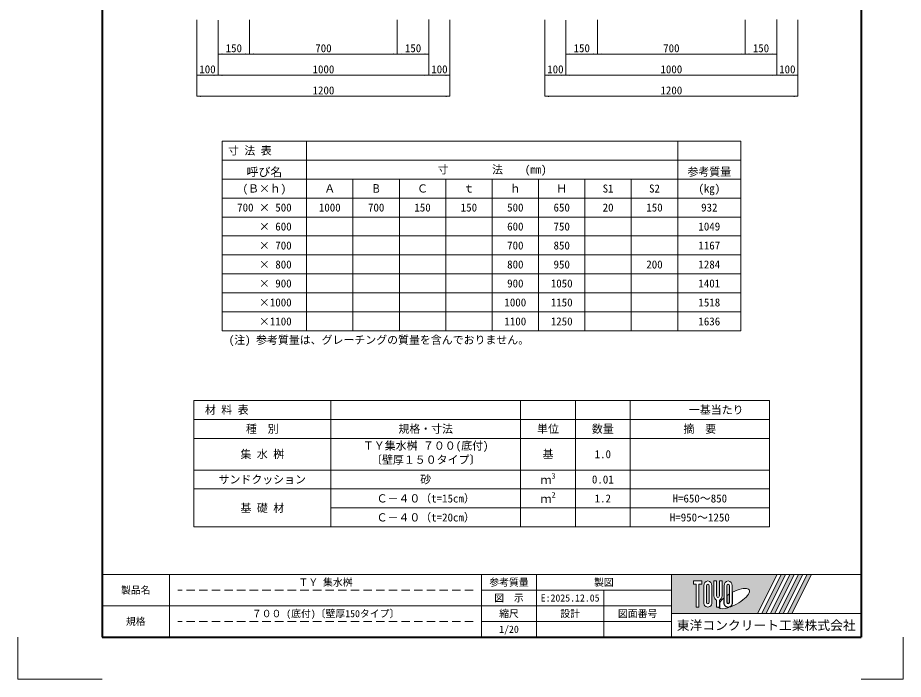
# Model space of a CAD drawing. Units: millimetres at full size. Extents: x 77366 to 106166, y -28085 to 6898.
# Drawn here: x 77366 to 81566, y -21145 to -18008 of the extents above; entities that cross this region are included whole.
import ezdxf
from ezdxf.enums import TextEntityAlignment as Align

# ---------------------------------------------------------------- set-up
doc = ezdxf.new("R2010")
doc.units = ezdxf.units.MM
doc.header["$LTSCALE"] = 50
doc.linetypes.add('USER2', pattern=[1.2, 0.8, -0.4])
for name, color, linetype, lineweight in [('Defpoints_2', 8, 'Continuous', 0), ('図枠', 7, 'Continuous', 5), ('寸法・材料表', 7, 'Continuous', 13), ('寸法線', 7, 'Continuous', 13), ('補助線', 8, 'Continuous', 13)]:
    doc.layers.add(name, color=color, linetype=linetype, lineweight=lineweight)
doc.styles.add('ＭＳ ゴシック', font='')
doc.styles.add('ＭＳ Ｐゴシック', font='')
doc.styles.get('ＭＳ ゴシック').set_extended_font_data('MS Gothic')
doc.styles.get('ＭＳ Ｐゴシック').set_extended_font_data('MS PGothic')

# ---------------------------------------------------------------- blocks, each defined once
blk = doc.blocks.new('filled_arrow')
at = {"color": 0, "linetype": 'Continuous', "lineweight": -2}
blk.add_solid([(7.5, 1.25), (0, 0), (7.5, -1.25)], dxfattribs=at)

msp = doc.modelspace()

# ---------------------------------------------------------------- hatches: boundary and pattern name
at = {"layer": '図枠'}
h = msp.add_hatch(color=256, dxfattribs=at)
h.paths.add_polyline_path([(80465.8, -20648.36), (80465.8, -20833.98), (80874.17, -20833.98), (80966.98, -20648.36)])
edge = h.paths.add_edge_path(flags=16)
edge.add_ellipse((80762.3, -20762.62), major_axis=(72.73, 40.71), ratio=0.3471473, start_angle=-144.31122, end_angle=72.1899, ccw=False)
edge.add_ellipse((80735.37, -20780.2), major_axis=(0, 24.75), ratio=0.8463542, start_angle=-160.70346, end_angle=-90)
edge.add_line((80756.32, -20780.2), (80756.32, -20733.02))
edge = h.paths.add_edge_path(flags=16)
edge.add_ellipse((80735.37, -20702.14), major_axis=(0, 22.85), ratio=0.8463541, start_angle=-90, end_angle=90, ccw=False)
edge.add_line((80754.7, -20702.14), (80754.7, -20780.2))
edge.add_ellipse((80735.37, -20780.2), major_axis=(0, 22.85), ratio=0.8463541, start_angle=90, end_angle=-90, ccw=False)
edge.add_line((80716.03, -20780.2), (80716.03, -20702.14))
edge = h.paths.add_edge_path(flags=16)
edge.add_line((80741.81, -20702.14), (80741.81, -20780.2))
edge.add_ellipse((80735.37, -20780.2), major_axis=(0, 7.62), ratio=0.8463541, start_angle=90, end_angle=-90, ccw=False)
edge.add_line((80728.92, -20780.2), (80728.92, -20702.14))
edge.add_ellipse((80735.37, -20702.14), major_axis=(0, 7.62), ratio=0.8463541, start_angle=-90, end_angle=90, ccw=False)
edge = h.paths.add_edge_path(flags=16)
edge.add_line((80740.2, -20742.04), (80740.2, -20780.2))
edge.add_ellipse((80735.37, -20780.2), major_axis=(0, 5.71), ratio=0.8463542, start_angle=90, end_angle=-90, ccw=False)
edge.add_line((80730.53, -20780.2), (80730.53, -20748.28))
edge.add_ellipse((80762.3, -20762.62), major_axis=(72.73, 40.71), ratio=0.3471473, start_angle=107.79174, end_angle=126.47132, ccw=False)
edge = h.paths.add_edge_path(flags=16)
edge.add_line((80706.36, -20679.29), (80706.36, -20749.26))
edge.add_ellipse((80687.03, -20749.26), major_axis=(0, 22.85), ratio=0.8463541, start_angle=-163.34117, end_angle=-90, ccw=False)
edge.add_line((80693.47, -20770.8), (80693.47, -20803.04))
edge.add_line((80693.47, -20803.04), (80680.58, -20803.04))
edge.add_line((80680.58, -20803.04), (80680.58, -20770.8))
edge.add_ellipse((80687.03, -20749.26), major_axis=(0, 22.85), ratio=0.8463541, start_angle=90, end_angle=163.34117, ccw=False)
edge.add_line((80667.69, -20749.26), (80667.69, -20679.29))
edge.add_line((80667.69, -20679.29), (80680.58, -20679.29))
edge.add_line((80680.58, -20679.29), (80680.58, -20749.26))
edge.add_ellipse((80687.03, -20749.26), major_axis=(0, 7.62), ratio=0.8463541, start_angle=90, end_angle=-90)
edge.add_line((80693.47, -20749.26), (80693.47, -20679.29))
edge.add_line((80693.47, -20679.29), (80706.36, -20679.29))
edge = h.paths.add_edge_path(flags=16)
edge.add_line((80714.42, -20760.49), (80714.42, -20780.2))
edge.add_ellipse((80735.37, -20780.2), major_axis=(0, 24.75), ratio=0.8463542, start_angle=90, end_angle=-171.54427)
edge.add_ellipse((80762.3, -20762.62), major_axis=(72.73, 40.71), ratio=0.3471473, start_angle=-178.64954, end_angle=-148.29244, ccw=False)
edge.add_line((80690.7, -20804.95), (80695.09, -20804.95))
edge.add_line((80695.09, -20804.95), (80695.09, -20780.81))
edge.add_ellipse((80762.3, -20762.62), major_axis=(72.73, 40.71), ratio=0.3471473, start_angle=148.21912, end_angle=165.90812, ccw=False)
edge = h.paths.add_edge_path(flags=16)
edge.add_ellipse((80638.69, -20702.14), major_axis=(0, 22.85), ratio=0.8463541, start_angle=-90, end_angle=90, ccw=False)
edge.add_line((80658.02, -20702.14), (80658.02, -20780.2))
edge.add_ellipse((80638.69, -20780.2), major_axis=(0, 22.85), ratio=0.8463541, start_angle=90, end_angle=-90, ccw=False)
edge.add_line((80619.35, -20780.2), (80619.35, -20702.14))
edge = h.paths.add_edge_path(flags=16)
edge.add_line((80645.13, -20702.14), (80645.13, -20780.2))
edge.add_ellipse((80638.69, -20780.2), major_axis=(0, 7.62), ratio=0.8463541, start_angle=90, end_angle=-90, ccw=False)
edge.add_line((80632.24, -20780.2), (80632.24, -20702.14))
edge.add_ellipse((80638.69, -20702.14), major_axis=(0, 7.62), ratio=0.8463541, start_angle=-90, end_angle=90, ccw=False)
h.paths.add_polyline_path([(80609.68, -20679.29), (80609.68, -20694.52), (80596.79, -20694.52), (80596.79, -20803.04), (80583.9, -20803.04), (80583.9, -20694.52), (80571.01, -20694.52), (80571.01, -20679.29)], flags=16)
for points in [[(80894.59, -20833.98), (80915.01, -20833.98), (81007.82, -20648.36), (80987.4, -20648.36)], [(81048.66, -20648.36), (81028.24, -20648.36), (80935.43, -20833.98), (80955.85, -20833.98)], [(81089.5, -20648.36), (81069.08, -20648.36), (80976.27, -20833.98), (80996.68, -20833.98)], [(81130.33, -20648.36), (81109.92, -20648.36), (81017.1, -20833.98), (81037.52, -20833.98)]]:
    msp.add_hatch(color=256, dxfattribs=at).paths.add_polyline_path(points)

# ---------------------------------------------------------------- linework, layer by layer
at = {"layer": 'Defpoints_2'}
for p, q in [((78335.8, -18593.45), (80795.8, -18593.45)), ((78335.8, -18593.45), (78335.8, -18683.45)), ((78735.8, -18593.45), (78735.8, -18683.45)), ((80495.8, -18593.45), (80495.8, -18683.45)), ((80795.8, -18593.45), (80795.8, -18683.45)), ((78335.8, -18773.45), (78735.8, -18773.45)), ((80495.8, -18773.45), (80795.8, -18773.45)), ((78735.8, -18953.45), (79615.8, -18953.45)), ((80055.8, -18953.45), (80495.8, -18953.45)), ((78735.8, -19043.45), (79615.8, -19043.45)), ((80055.8, -19043.45), (80495.8, -19043.45)), ((78735.8, -19133.45), (79615.8, -19133.45)), ((80055.8, -19133.45), (80275.8, -19133.45)), ((78735.8, -19223.45), (79615.8, -19223.45)), ((80055.8, -19223.45), (80495.8, -19223.45)), ((78735.8, -19313.45), (79615.8, -19313.45)), ((80055.8, -19313.45), (80495.8, -19313.45)), ((78735.8, -19403.45), (79615.8, -19403.45)), ((80055.8, -19403.45), (80495.8, -19403.45)), ((78200.8, -19823.03), (80930.8, -19823.03)), ((78200.8, -19823.03), (78200.8, -19913.03)), ((78850.8, -19823.03), (78850.8, -19913.03)), ((79750.8, -19823.03), (79750.8, -19913.03)), ((80010.8, -19823.03), (80010.8, -19913.03)), ((80270.8, -19823.03), (80270.8, -19913.03)), ((80930.8, -19823.03), (80930.8, -19913.03)), ((79750.8, -20333.03), (80270.8, -20333.03))]:
    msp.add_line(p, q, dxfattribs=at)
at = {"layer": 'Defpoints_2', "color": 7, "lineweight": 13}
for p, q in [((77365.8, -20945.36), (77365.8, -21145.36)), ((81565.8, -20945.36), (81565.8, -21145.36)), ((77765.8, -21145.36), (77365.8, -21145.36)), ((81365.8, -21145.36), (81565.8, -21145.36))]:
    msp.add_line(p, q, dxfattribs=at)
at = {"layer": '図枠', "lineweight": 40}
for p, q in [((77765.8, -15405.36), (77765.8, -20945.36)), ((81365.8, -15405.36), (81365.8, -20945.36)), ((77765.8, -20945.36), (81365.8, -20945.36))]:
    msp.add_line(p, q, dxfattribs=at)
at = {"layer": '図枠', "lineweight": 13}
for p, q in [((81365.8, -20648.36), (77765.8, -20648.36)), ((78085.8, -20945.36), (78085.8, -20648.36)), ((79565.8, -20945.36), (79565.8, -20648.36)), ((79825.8, -20945.36), (79825.8, -20648.36)), ((80465.8, -20945.36), (80465.8, -20648.36)), ((80465.8, -20722.61), (79565.8, -20722.61)), ((80145.8, -20945.36), (80145.8, -20722.61)), ((80465.8, -20796.86), (77765.8, -20796.86)), ((80465.8, -20871.11), (79565.8, -20871.11))]:
    msp.add_line(p, q, dxfattribs=at)
at = {"layer": '図枠'}
for p, q in [((80465.8, -20648.36), (80966.98, -20648.36)), ((80966.98, -20648.36), (80874.17, -20833.98)), ((80987.4, -20648.36), (80894.59, -20833.98)), ((81007.82, -20648.36), (80915.01, -20833.98)), ((81028.24, -20648.36), (80935.43, -20833.98)), ((81048.66, -20648.36), (80955.85, -20833.98)), ((81069.08, -20648.36), (80976.27, -20833.98)), ((80987.4, -20648.36), (81007.82, -20648.36)), ((81089.5, -20648.36), (80996.68, -20833.98)), ((81109.92, -20648.36), (81017.1, -20833.98)), ((81028.24, -20648.36), (81048.66, -20648.36)), ((81130.33, -20648.36), (81037.52, -20833.98)), ((81069.08, -20648.36), (81089.5, -20648.36)), ((81109.92, -20648.36), (81130.33, -20648.36)), ((80571.01, -20679.29), (80571.01, -20694.52)), ((80571.01, -20679.29), (80609.68, -20679.29)), ((80583.9, -20694.52), (80571.01, -20694.52)), ((80583.9, -20694.52), (80583.9, -20803.04)), ((80596.79, -20694.52), (80596.79, -20803.04)), ((80609.68, -20694.52), (80596.79, -20694.52)), ((80609.68, -20679.29), (80609.68, -20694.52)), ((80619.35, -20702.14), (80619.35, -20780.2)), ((80632.24, -20780.2), (80632.24, -20702.14)), ((80645.13, -20702.14), (80645.13, -20780.2)), ((80658.02, -20780.2), (80658.02, -20702.14)), ((80667.69, -20679.29), (80680.58, -20679.29)), ((80667.69, -20749.26), (80667.69, -20679.29)), ((80680.58, -20679.29), (80680.58, -20749.26)), ((80693.47, -20679.29), (80706.36, -20679.29)), ((80693.47, -20749.26), (80693.47, -20679.29)), ((80706.36, -20679.29), (80706.36, -20749.26)), ((80716.03, -20702.14), (80716.03, -20780.2)), ((80728.92, -20780.2), (80728.92, -20702.14)), ((80741.81, -20702.14), (80741.81, -20780.2)), ((80754.7, -20780.2), (80754.7, -20702.14)), ((80740.2, -20742.04), (80740.2, -20780.2)), ((80756.32, -20780.2), (80756.32, -20733.02)), ((80680.58, -20770.8), (80680.58, -20803.04)), ((80693.47, -20770.8), (80693.47, -20803.04)), ((80695.09, -20780.81), (80695.09, -20804.95)), ((80714.42, -20760.49), (80714.42, -20780.2)), ((80730.53, -20780.2), (80730.53, -20748.28)), ((80596.79, -20803.04), (80583.9, -20803.04)), ((80693.47, -20803.04), (80680.58, -20803.04)), ((80690.7, -20804.95), (80695.09, -20804.95)), ((80465.8, -20833.98), (80874.17, -20833.98)), ((80894.59, -20833.98), (80915.01, -20833.98)), ((80935.43, -20833.98), (80955.85, -20833.98)), ((80976.27, -20833.98), (80996.68, -20833.98)), ((81017.1, -20833.98), (81037.52, -20833.98))]:
    msp.add_line(p, q, dxfattribs=at)
at = {"layer": '図枠', "linetype": 'USER2', "lineweight": 9}
for p, q in [((79525.8, -20722.61), (78125.8, -20722.61)), ((79525.8, -20871.11), (78125.8, -20871.11))]:
    msp.add_line(p, q, dxfattribs=at)
at = {"layer": '図枠'}
for centre, major_axis, ratio, start_param, end_param in [((80638.69, -20702.14), (0, 22.85), 0.846354, 4.712389, 7.8539816), ((80638.69, -20702.14), (0, 7.62), 0.846354, 4.712389, 7.8539816), ((80735.37, -20702.14), (0, 22.85), 0.846354, 4.712389, 7.8539816), ((80735.37, -20702.14), (0, 7.62), 0.846354, 4.712389, 7.8539816), ((80762.3, -20762.62), (72.73, 40.71), 0.347147, 1.6817405, 1.8219833), ((80762.3, -20762.62), (72.73, 40.71), 0.347147, 4.2621853, 7.7429163), ((80638.69, -20780.2), (0, 22.85), 0.846354, 1.5707963, 4.712389), ((80638.69, -20780.2), (0, 7.62), 0.846354, 1.5707963, 4.712389), ((80687.03, -20749.26), (0, 22.85), 0.846354, 1.5707963, 2.8017557), ((80687.03, -20749.26), (0, 7.62), 0.846354, 1.5707963, 4.712389), ((80687.03, -20749.26), (0, 22.85), 0.846354, 3.4814296, 4.712389), ((80762.3, -20762.62), (72.73, 40.71), 0.347147, 2.0815197, 2.5155126), ((80735.37, -20780.2), (0, 24.75), 0.846354, 1.5707963, 3.3154679), ((80735.37, -20780.2), (0, 22.85), 0.846354, 1.5707963, 4.712389), ((80735.37, -20780.2), (0, 7.62), 0.846354, 1.5707963, 4.712389), ((80735.37, -20780.2), (0, 5.71), 0.846354, 1.5707963, 4.712389), ((80735.37, -20780.2), (0, 24.75), 0.846354, 3.5338438, 4.712389), ((80762.3, -20762.62), (72.73, 40.71), 0.347147, 3.2093975, 4.2004451)]:
    msp.add_ellipse(centre, major_axis=major_axis, ratio=ratio, start_param=start_param, end_param=end_param, dxfattribs=at)
at = {"layer": '寸法・材料表'}
for p, q in [((78335.8, -18683.45), (80795.8, -18683.45)), ((78335.8, -18683.45), (78335.8, -19493.45)), ((78735.8, -18683.45), (78735.8, -19493.45)), ((80495.8, -18683.45), (80495.8, -19493.45)), ((80795.8, -18683.45), (80795.8, -19493.45)), ((78735.8, -18773.45), (80495.8, -18773.45)), ((78955.8, -18773.45), (78955.8, -19493.45)), ((79175.8, -18773.45), (79175.8, -19493.45)), ((79395.8, -18773.45), (79395.8, -19493.45)), ((79615.8, -18773.45), (79615.8, -19493.45)), ((79835.8, -18773.45), (79835.8, -19493.45)), ((80055.8, -18773.45), (80055.8, -19493.45)), ((80275.8, -18773.45), (80275.8, -19493.45)), ((78335.8, -18863.45), (80795.8, -18863.45)), ((78335.8, -18953.45), (78735.8, -18953.45)), ((79615.8, -18953.45), (80055.8, -18953.45)), ((80495.8, -18953.45), (80795.8, -18953.45)), ((78335.8, -19043.45), (78735.8, -19043.45)), ((79615.8, -19043.45), (80055.8, -19043.45)), ((80495.8, -19043.45), (80795.8, -19043.45)), ((78335.8, -19133.45), (78735.8, -19133.45)), ((79615.8, -19133.45), (80055.8, -19133.45)), ((80275.8, -19133.45), (80795.8, -19133.45)), ((78335.8, -19223.45), (78735.8, -19223.45)), ((79615.8, -19223.45), (80055.8, -19223.45)), ((80495.8, -19223.45), (80795.8, -19223.45)), ((78335.8, -19313.45), (78735.8, -19313.45)), ((79615.8, -19313.45), (80055.8, -19313.45)), ((80495.8, -19313.45), (80795.8, -19313.45)), ((78335.8, -19403.45), (78735.8, -19403.45)), ((79615.8, -19403.45), (80055.8, -19403.45)), ((80495.8, -19403.45), (80795.8, -19403.45)), ((78335.8, -19493.45), (80795.8, -19493.45)), ((78200.8, -19913.03), (80930.8, -19913.03)), ((78200.8, -19913.03), (78200.8, -20423.03)), ((78850.8, -19913.03), (78850.8, -20423.03)), ((79750.8, -19913.03), (79750.8, -20423.03)), ((80010.8, -19913.03), (80010.8, -20423.03)), ((80270.8, -19913.03), (80270.8, -20423.03)), ((80930.8, -19913.03), (80930.8, -20423.03)), ((78200.8, -20003.03), (80930.8, -20003.03)), ((78200.8, -20153.03), (80930.8, -20153.03)), ((78200.8, -20243.03), (80930.8, -20243.03)), ((78850.8, -20333.03), (79750.8, -20333.03)), ((80270.8, -20333.03), (80930.8, -20333.03)), ((78200.8, -20423.03), (80930.8, -20423.03))]:
    msp.add_line(p, q, dxfattribs=at)
at = {"layer": '寸法線'}
for p, q in [((79315.8, -18017.62), (79315.8, -18181.01)), ((79315.8, -18017.62), (79315.8, -18281.01)), ((79315.8, -18017.62), (79315.8, -18281.01)), ((80965.8, -18017.62), (80965.8, -18181.01)), ((80965.8, -18017.62), (80965.8, -18281.01)), ((80965.8, -18017.62), (80965.8, -18281.01)), ((78215.8, -18019.22), (78215.8, -18281.01)), ((78215.8, -18019.22), (78215.8, -18381.01)), ((78315.8, -18020.12), (78315.8, -18181.01)), ((78315.8, -18020.12), (78315.8, -18281.01)), ((78315.8, -18020.12), (78315.8, -18281.01)), ((78465.8, -18019.22), (78465.8, -18181.01)), ((78465.8, -18019.22), (78465.8, -18181.01)), ((79165.8, -18019.22), (79165.8, -18181.01)), ((79165.8, -18019.22), (79165.8, -18181.01)), ((79415.8, -18019.22), (79415.8, -18281.01)), ((79415.8, -18019.22), (79415.8, -18381.01)), ((79865.8, -18019.22), (79865.8, -18281.01)), ((79865.8, -18019.22), (79865.8, -18381.01)), ((79965.8, -18020.12), (79965.8, -18181.01)), ((79965.8, -18020.12), (79965.8, -18281.01)), ((79965.8, -18020.12), (79965.8, -18281.01)), ((80115.8, -18019.22), (80115.8, -18181.01)), ((80115.8, -18019.22), (80115.8, -18181.01)), ((80815.8, -18019.22), (80815.8, -18181.01)), ((80815.8, -18019.22), (80815.8, -18181.01)), ((81065.8, -18019.22), (81065.8, -18281.01)), ((81065.8, -18019.22), (81065.8, -18381.01)), ((78315.8, -18181.01), (78465.8, -18181.01)), ((78465.8, -18181.01), (79165.8, -18181.01)), ((79165.8, -18181.01), (79315.8, -18181.01)), ((79965.8, -18181.01), (80115.8, -18181.01)), ((80115.8, -18181.01), (80815.8, -18181.01)), ((80815.8, -18181.01), (80965.8, -18181.01)), ((78315.8, -18281.01), (78215.8, -18281.01)), ((78315.8, -18281.01), (79315.8, -18281.01)), ((79315.8, -18281.01), (79415.8, -18281.01)), ((79965.8, -18281.01), (79865.8, -18281.01)), ((79965.8, -18281.01), (80965.8, -18281.01)), ((80965.8, -18281.01), (81065.8, -18281.01)), ((78215.8, -18381.01), (79415.8, -18381.01)), ((79865.8, -18381.01), (81065.8, -18381.01))]:
    msp.add_line(p, q, dxfattribs=at)
at = {"layer": '補助線'}
msp.add_line((80465.8, -20833.98), (81365.8, -20833.98), dxfattribs=at)

# ---------------------------------------------------------------- block references
at = {"layer": '寸法線', "xscale": 2.67, "yscale": 2.67}
for p in [(78315.8, -18181.01), (78465.8, -18181.01), (79165.8, -18181.01), (79965.8, -18181.01), (80115.8, -18181.01), (80815.8, -18181.01), (78215.8, -18281.01), (78315.8, -18281.01), (79315.8, -18281.01), (79865.8, -18281.01), (79965.8, -18281.01), (80965.8, -18281.01), (78215.8, -18381.01), (79865.8, -18381.01)]:
    msp.add_blockref('filled_arrow', p, dxfattribs=at)
at = {"layer": '寸法線', "xscale": 2.67, "yscale": 2.67, "rotation": 180}
for p in [(78465.8, -18181.01), (79165.8, -18181.01), (79315.8, -18181.01), (80115.8, -18181.01), (80815.8, -18181.01), (80965.8, -18181.01), (78315.8, -18281.01), (79315.8, -18281.01), (79415.8, -18281.01), (79965.8, -18281.01), (80965.8, -18281.01), (81065.8, -18281.01), (79415.8, -18381.01), (81065.8, -18381.01)]:
    msp.add_blockref('filled_arrow', p, dxfattribs=at)

# ---------------------------------------------------------------- texts
at = {"layer": '図枠', "style": 'ＭＳ ゴシック'}
msp.add_text('(注) 参考質量は、グレーチングの質量を含んでおりません。 ', height=37.98, dxfattribs=at).set_placement((78366.87, -19566.72), align=Align.BOTTOM_LEFT)
for s, height, p in [('ＴＹ 集水桝', 34.18, (78825.8, -20685.48)), ('参考質量', 34.18, (79695.8, -20685.48)), ('製図', 34.18, (80145.8, -20685.48)), ('製品名', 34.18, (77925.8, -20722.61)), ('図\u3000示', 34.18, (79695.8, -20759.73)), ('E:2025.12.05', 34.18, (79985.8, -20759.73)), ('７００ (底付)〔壁厚150タイプ〕', 34.18, (78825.8, -20833.98)), ('縮尺', 34.18, (79695.8, -20833.98)), ('設計', 34.18, (79985.8, -20833.98)), ('図面番号', 34.18, (80305.8, -20833.98)), ('規格', 34.18, (77925.8, -20871.11)), ('東洋コンクリート工業株式会社', 44.43, (80915.8, -20889.67)), ('1/20', 34.18, (79695.8, -20908.23))]:
    msp.add_text(s, height=height, dxfattribs=at).set_placement(p, align=Align.MIDDLE_CENTER)
at = {"layer": '寸法・材料表', "style": 'ＭＳ ゴシック'}
for s, p in [(' 寸 法 表', (78337.3, -18638.45)), ('\u3000材 料 表', (78202, -19868.03))]:
    msp.add_text(s, height=37.98, dxfattribs=at).set_placement(p, align=Align.MIDDLE_LEFT)
at = {"layer": '寸法・材料表', "style": 'ＭＳ Ｐゴシック', "width": 1.05}
msp.add_text('呼び名', height=39.59, dxfattribs=at).set_placement((78535.8, -18771.95), align=Align.BOTTOM_CENTER)
at = {"layer": '寸法・材料表', "style": 'ＭＳ ゴシック'}
for s, p in [('寸        法    (㎜)', (79615.8, -18728.45)), ('(Ｂ×ｈ)', (78535.8, -18818.45)), ('Ａ', (78845.8, -18818.45)), ('Ｃ', (79285.8, -18818.45)), ('ｔ', (79505.8, -18818.45)), ('ｈ', (79725.8, -18818.45)), ('Ｈ', (79945.8, -18818.45)), ('S1', (80165.8, -18818.45)), ('S2', (80385.8, -18818.45)), ('(㎏)', (80645.8, -18818.45)), ('700 × 500', (78535.8, -18908.45)), ('1000', (78845.8, -18908.45)), ('700', (79065.8, -18908.45)), ('150', (79285.8, -18908.45)), ('150', (79505.8, -18908.45)), ('500', (79725.8, -18908.45)), ('650', (79945.8, -18908.45)), ('20', (80165.8, -18908.45)), ('150', (80385.8, -18908.45)), ('932', (80645.8, -18908.45)), ('    × 600', (78535.8, -18998.45)), ('600', (79725.8, -18998.45)), ('750', (79945.8, -18998.45)), ('1049', (80645.8, -18998.45)), ('    × 700', (78535.8, -19088.45)), ('700', (79725.8, -19088.45)), ('850', (79945.8, -19088.45)), ('1167', (80645.8, -19088.45)), ('    × 800', (78535.8, -19178.45)), ('800', (79725.8, -19178.45)), ('950', (79945.8, -19178.45)), ('200', (80385.8, -19178.45)), ('1284', (80645.8, -19178.45)), ('    × 900', (78535.8, -19268.45)), ('900', (79725.8, -19268.45)), ('1050', (79945.8, -19268.45)), ('1401', (80645.8, -19268.45)), ('    ×1000', (78535.8, -19358.45)), ('1000', (79725.8, -19358.45)), ('1150', (79945.8, -19358.45)), ('1518', (80645.8, -19358.45)), ('    ×1100', (78535.8, -19448.45)), ('1100', (79725.8, -19448.45)), ('1250', (79945.8, -19448.45)), ('1636', (80645.8, -19448.45)), ('\u3000\u3000\u3000一基当たり', (80600.8, -19868.03)), ('種\u3000別', (78525.8, -19958.03)), ('規格・寸法', (79300.8, -19958.03)), ('単位', (79880.8, -19958.03)), ('数量', (80140.8, -19958.03)), ('摘\u3000要', (80600.8, -19958.03)), ('集 水 桝', (78525.8, -20078.03)), ('基', (79880.8, -20078.03)), ('1.0', (80140.8, -20078.03)), ('サンドクッション', (78525.8, -20198.03)), ('砂', (79300.8, -20198.03)), ('0.01', (80140.8, -20198.03)), ('Ｃ－４０（t=15cm）', (79300.8, -20288.03)), ('1.2', (80140.8, -20288.03)), ('H=650～850', (80600.8, -20288.03)), ('基 礎 材', (78525.8, -20333.03)), ('Ｃ－４０（t=20cm）', (79300.8, -20378.03)), ('H=950～1250', (80600.8, -20378.03))]:
    msp.add_text(s, height=37.98, dxfattribs=at).set_placement(p, align=Align.MIDDLE_CENTER)
msp.add_text('参考質量', height=37.98, dxfattribs=at).set_placement((80645.8, -18720.15), align=Align.TOP_CENTER)
at = {"layer": '寸法・材料表', "style": 'ＭＳ Ｐゴシック', "width": 0.85}
msp.add_text('Ｂ', height=39.59, dxfattribs=at).set_placement((79065.8, -18818.45), align=Align.MIDDLE_CENTER)
at = {"layer": '寸法・材料表', "style": 'ＭＳ ゴシック'}
for s, p in [('ＴＹ集水桝 ７００(底付)', (79002.95, -20018.79)), ('〔壁厚１５０タイプ〕', (79041.8, -20085.46))]:
    msp.add_text(s, height=37.98, dxfattribs=at).set_placement(p, align=Align.TOP_LEFT)
for s, height, p in [('ｍ', 37.98, (79845.83, -20230.16)), ('3', 26.58, (79897.63, -20202.16)), ('ｍ', 37.98, (79845.83, -20320.16)), ('2', 26.58, (79897.63, -20292.16))]:
    msp.add_text(s, height=height, dxfattribs=at).set_placement(p, align=Align.BOTTOM_LEFT)
at = {"layer": '寸法線', "style": 'ＭＳ ゴシック'}
for s, p in [('150', (78390.8, -18153.01)), ('700', (78815.8, -18153.01)), ('150', (79240.8, -18153.01)), ('150', (80040.8, -18153.01)), ('700', (80465.8, -18153.01)), ('150', (80890.8, -18153.01)), ('100', (78265.8, -18253.01)), ('1000', (78815.8, -18253.01)), ('100', (79365.8, -18253.01)), ('100', (79915.8, -18253.01)), ('1000', (80465.8, -18253.01)), ('100', (81015.8, -18253.01)), ('1200', (78815.8, -18353.01)), ('1200', (80465.8, -18353.01))]:
    msp.add_text(s, height=37.98, dxfattribs=at).set_placement(p, align=Align.MIDDLE_CENTER)

doc.saveas('drawing.dxf')
